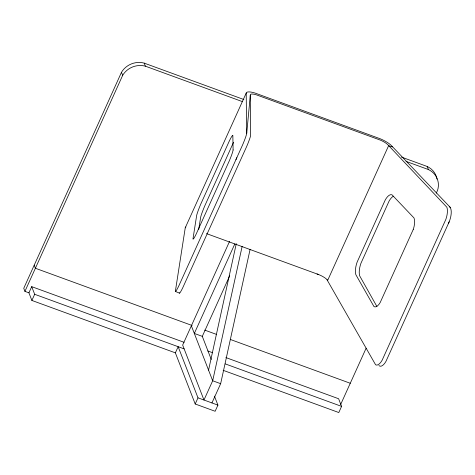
<?xml version="1.0" encoding="UTF-8"?>
<svg xmlns="http://www.w3.org/2000/svg" width="475" height="475" viewBox="0 0 475 475"><rect width="100%" height="100%" fill="white"/><g stroke="black" fill="none" stroke-linecap="round" stroke-linejoin="round"><path stroke-width="0.71" d="M246.21 93.07L246.62 133.873A12.071 1.087 -67.1 0 1 242.618 144.857L178.849 285.796A12.071 1.087 -67.1 0 1 175.346 291.401L185.244 227.822L246.418 92.619A13.918 3.77 24.3 0 1 254.915 93.011L380.428 138.854A13.918 3.77 24.3 0 1 391.376 145.564L449.736 206.833L450.692 208.406A12.071 5.005 -73 0 1 449.7 220.489L448.353 223.66M317.062 273.986L319.348 274.853A9.518 2.577 24.3 0 1 326.836 279.442L375.594 364.77A12.071 5.005 -73 0 0 382.114 360.264L445.877 219.325A12.071 5.005 -73 0 0 446.874 207.243L387.802 144.697A9.518 2.577 24.3 0 0 380.321 140.107L256.191 94.768A9.518 2.577 24.3 0 0 250.384 94.501L246.727 133.303L246.786 132.709M198.681 229.645L200.723 216.927A12.789 1.152 -67.1 0 1 204.98 205.396L233.1 143.248A12.801 1.152 -67.1 0 1 233.563 142.286M208.561 370.138L236.283 243.693M242.149 246.371L212.681 380.766L203.971 400.015L182.655 345.058L229.55 241.413M211.945 402.931L220.655 383.681L250.117 249.286M236.817 157.724L235.986 159.553M243.883 99.536L144.21 63.127A19.309 17.913 -21.2 0 0 121.481 72.307L23.75 288.301L24.932 291.359L28.922 292.814L31.878 300.443L175.37 352.854L195.207 403.993L215.133 411.273L217.924 405.116L214.439 396.126M24.932 291.359L122.663 75.359A19.309 17.913 -21.2 0 1 145.392 66.185L242.28 101.573M28.922 292.814L31.706 286.651L184.116 342.321M31.878 300.443L34.669 294.286L31.706 286.651M175.37 352.854L178.155 346.691L197.992 397.836L195.207 403.993M234.81 243.966L194.328 333.444L202.297 336.353L211.262 359.462M202.297 336.353L229.692 275.809M340.712 404.385L366.136 348.193M436.323 193.064L437.546 190.368A19.309 17.913 -21.2 0 0 428.391 169.545L427.203 166.487L401.417 157.071M225.874 357.568L338.616 398.745L341.578 406.38L338.788 412.537L223.161 370.31M449.178 221.831L385.932 361.428A12.071 5.005 -73 0 1 379.418 365.934L378.925 365.518M185.244 227.822L185.452 227.371A13.918 3.77 24.3 0 1 185.879 227.02M392.445 146.917L388.603 145.718L327.631 280.47L327.127 279.775M406.083 161.399L428.391 169.545M206.524 233.611L318.446 274.491M192.132 325.506L35.388 268.256L34.2 265.204M204.672 330.083L216.511 334.412M230.446 339.5L350.265 383.266M207.777 350.96L212.652 352.741M34.669 294.286L184.134 348.876M225.251 363.892L341.578 406.38M220.655 383.681L212.681 380.766L191.366 325.808M197.992 397.836L217.924 405.116M175.489 291.472L179.514 293.17M449.736 206.833L450.348 207.67M376.883 306.476L359.688 275.874A12.789 5.302 -73 0 1 360.952 263.257L389.072 201.109A12.801 5.308 -73 0 1 393.442 196.199M144.21 63.127L145.392 66.185M121.481 72.307L122.663 75.359M179.336 292.849L179.372 293.099A12.071 1.087 -67.1 0 0 182.875 287.494L246.644 146.555A12.071 1.087 -67.1 0 0 250.646 135.571L250.248 95.19M427.203 166.487A19.309 17.913 -21.2 0 1 436.988 179.087M233.1 149.952L233.023 150.48A11.347 1.021 -67.1 0 1 229.277 160.906L196.205 234.003A11.353 1.021 -67.1 0 1 192.951 239.038L196.697 215.228A12.789 1.152 -67.1 0 1 200.949 203.698L229.069 141.544A12.801 1.152 -67.1 0 1 232.839 135.351L233.1 149.952M413.256 229.455L380.184 302.545A11.353 4.708 -73 0 1 373.914 306.482L355.864 274.71A12.789 5.302 -73 0 1 357.135 262.087L385.255 199.939A12.801 5.308 -73 0 1 392.006 194.833L413.98 217.924A11.347 4.702 -73 0 1 413.256 229.455"/></g></svg>
